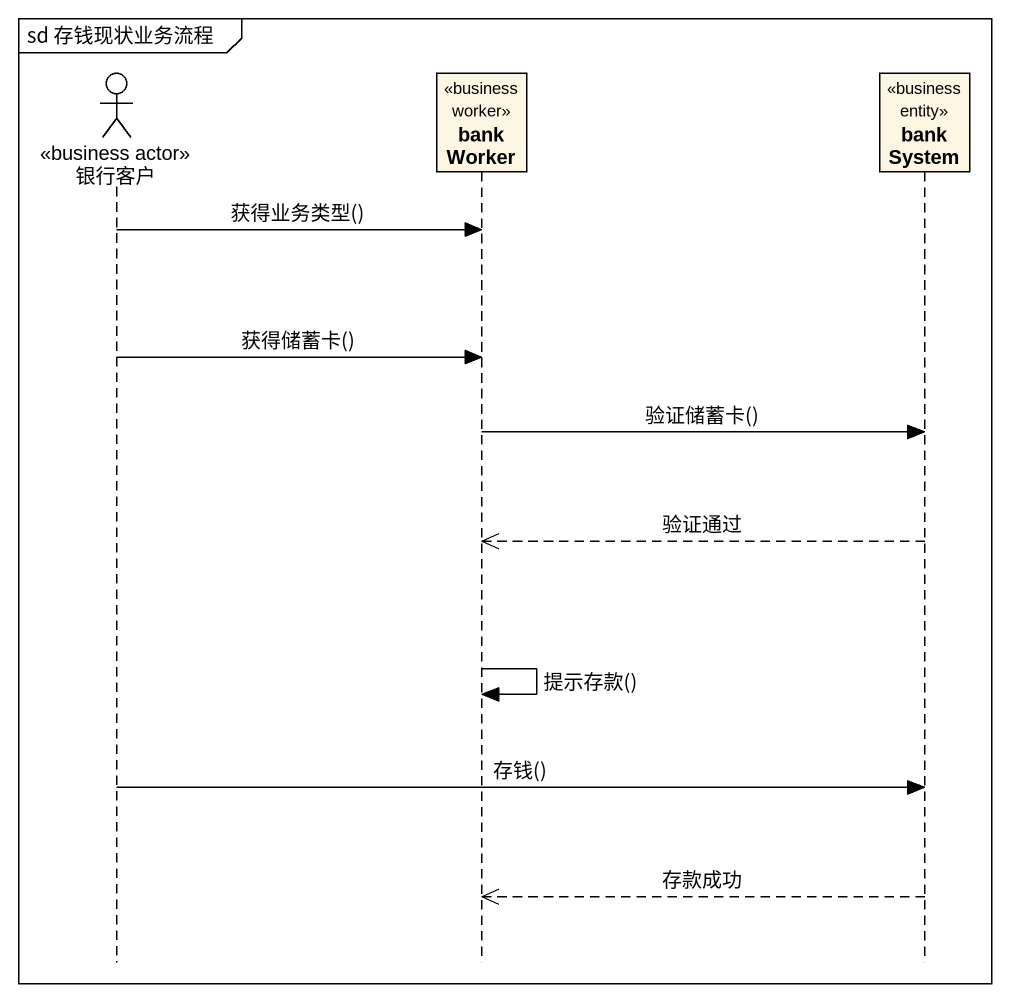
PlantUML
@startuml
mainframe sd 存钱现状业务流程
hide footbox
actor 银行客户 <<business actor>>
participant "bank Worker" as bank_Worker <<business worker>>
participant bankSystem <<business entity>>

银行客户 -> bank_Worker : 获得业务类型()
银行客户 -> bank_Worker : 获得储蓄卡()
bank_Worker -> bankSystem : 验证储蓄卡()
bankSystem -->> bank_Worker : 验证通过
bank_Worker -> bank_Worker : 提示存款()
银行客户 -> bankSystem : 存钱()
bankSystem -->> bank_Worker : 存款成功
@enduml
